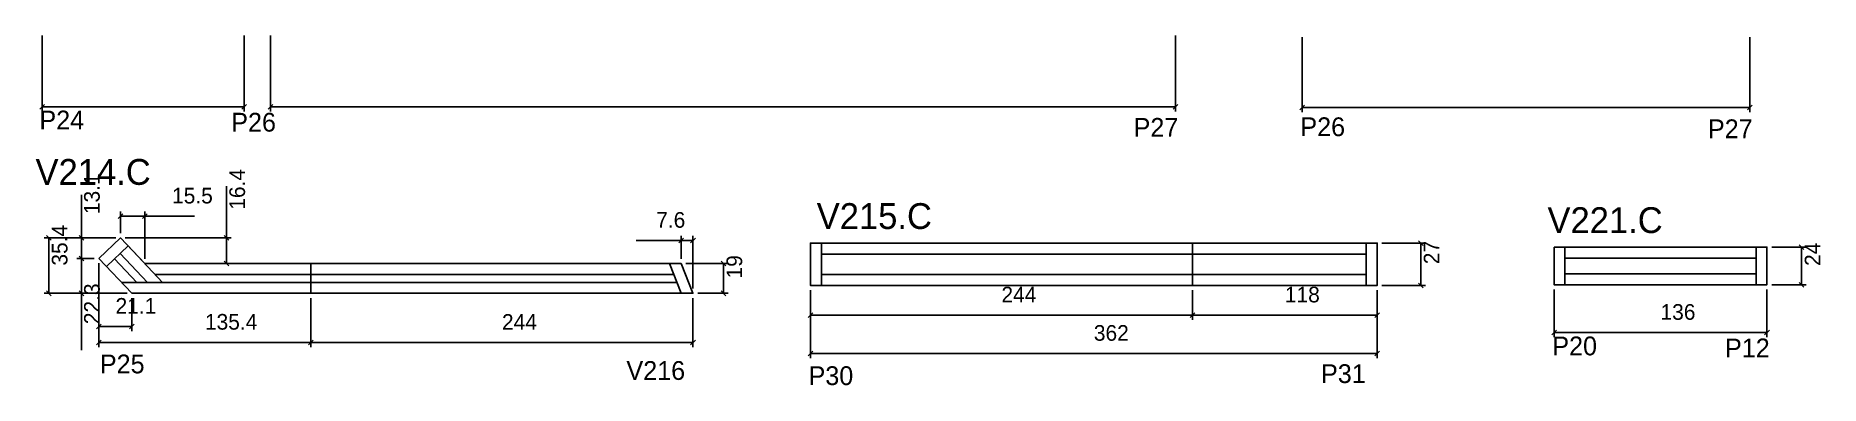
# Model space of a CAD drawing. Header units: metres. Extents: x 1678 to 2818, y 16542 to 16765.
import ezdxf

# ---------------------------------------------------------------- set-up
doc = ezdxf.new("R2010")
doc.units = ezdxf.units.M
for name, color, linetype in [('5', 7, 'Continuous'), ('COTA', 7, 'Continuous'), ('NOMENCLATURA', 7, 'Continuous'), ('Painéis', 7, 'Continuous'), ('SARR_2.2x7', 7, 'Continuous')]:
    doc.layers.add(name, color=color, linetype=linetype)

msp = doc.modelspace()

# ---------------------------------------------------------------- linework, layer by layer
at = {"layer": 'COTA', "color": 4, "lineweight": 25}
for p, q in [((1682, 16765.5), (1682, 16717.1)), ((1811, 16765.5), (1811, 16717.1)), ((1827.9, 16765.5), (1827.9, 16717.1)), ((2405.9, 16765.5), (2405.9, 16717.1)), ((2486.7, 16764.6), (2486.7, 16716.6)), ((2772.7, 16764.6), (2772.7, 16716.6)), ((1682, 16720.1), (1811, 16720.1)), ((1827.9, 16720.1), (2405.9, 16720.1)), ((2486.7, 16719.6), (2772.7, 16719.6)), ((2786.6, 16630.4), (2808.7, 16630.4)), ((2805.7, 16606.4), (2805.7, 16630.4)), ((2786.6, 16606.4), (2808.7, 16606.4)), ((2172.7, 16603), (2172.7, 16584)), ((2172.7, 16603), (2172.7, 16559.4)), ((2416.7, 16603), (2416.7, 16584)), ((2416.7, 16603), (2416.7, 16584)), ((2534.7, 16603), (2534.7, 16584)), ((2534.7, 16603), (2534.7, 16559.4)), ((2647.6, 16603.4), (2647.6, 16572.8)), ((2783.6, 16603.4), (2783.6, 16572.8)), ((2172.7, 16587), (2416.7, 16587)), ((2416.7, 16587), (2534.7, 16587)), ((2647.6, 16575.8), (2783.6, 16575.8)), ((2172.7, 16562.4), (2534.7, 16562.4))]:
    msp.add_line(p, q, dxfattribs=at)
at = {"layer": 'COTA', "color": 0, "lineweight": 25}
for p, q in [((1683.5, 16721.6), (1680.5, 16718.6)), ((1809.5, 16718.6), (1812.5, 16721.6)), ((1829.4, 16721.6), (1826.4, 16718.6)), ((2404.4, 16718.6), (2407.4, 16721.6)), ((2488.2, 16721.1), (2485.2, 16718.1)), ((2771.2, 16718.1), (2774.2, 16721.1)), ((2807.2, 16628.9), (2804.2, 16631.9)), ((2804.2, 16607.9), (2807.2, 16604.9)), ((2174.2, 16588.5), (2171.2, 16585.5)), ((2415.2, 16585.5), (2418.2, 16588.5)), ((2418.2, 16588.5), (2415.2, 16585.5)), ((2533.2, 16585.5), (2536.2, 16588.5)), ((2649.1, 16577.3), (2646.1, 16574.3)), ((2782.1, 16574.3), (2785.1, 16577.3)), ((2174.2, 16563.9), (2171.2, 16560.9)), ((2533.2, 16560.9), (2536.2, 16563.9))]:
    msp.add_line(p, q, dxfattribs=at)
at = {"layer": 'Painéis', "color": 4, "lineweight": 25}
for p, q in [((1707.1, 16636.3), (1707.1, 16663.8)), ((1799.7, 16636.3), (1799.7, 16669.3)), ((1732.1, 16639.3), (1732.1, 16653.2)), ((1747.6, 16622.9), (1747.6, 16653.2)), ((1732.1, 16650.2), (1747.6, 16650.2)), ((1747.6, 16650.2), (1779.4, 16650.2)), ((1729.1, 16636.3), (1683.4, 16636.3)), ((1686.4, 16600.9), (1686.4, 16636.3)), ((1729.1, 16636.3), (1704.1, 16636.3)), ((1707.1, 16623.2), (1707.1, 16636.3)), ((1735.1, 16636.3), (1802.7, 16636.3)), ((1799.7, 16619.9), (1799.7, 16636.3)), ((2090.1, 16634.7), (2061.3, 16634.7)), ((2090.1, 16622.9), (2090.1, 16637.7)), ((2097.7, 16634.7), (2090.1, 16634.7)), ((2097.7, 16603.9), (2097.7, 16637.7)), ((2537.7, 16633), (2565.5, 16633)), ((2562.5, 16633), (2562.5, 16606)), ((1715.3, 16623.2), (1704.1, 16623.2)), ((1715.3, 16623.2), (1704.1, 16623.2)), ((1707.1, 16623.2), (1707.1, 16600.9)), ((1718.3, 16620.2), (1718.3, 16566.5)), ((1718.3, 16620.2), (1718.3, 16576.8)), ((2093.1, 16619.9), (2120.2, 16619.9)), ((2117.2, 16619.9), (2117.2, 16600.9)), ((2537.7, 16606), (2565.5, 16606)), ((1736.4, 16600.9), (1683.4, 16600.9)), ((1736.4, 16600.9), (1704.1, 16600.9)), ((1707.1, 16600.9), (1707.1, 16564.5)), ((1739.4, 16597.9), (1739.4, 16576.8)), ((1853.7, 16597.9), (1853.7, 16566.5)), ((1853.7, 16597.9), (1853.7, 16566.5)), ((2097.7, 16597.9), (2097.7, 16566.5)), ((2100.7, 16600.9), (2120.2, 16600.9)), ((1739.4, 16579.8), (1718.3, 16579.8)), ((1853.7, 16569.5), (1718.3, 16569.5)), ((2097.7, 16569.5), (1853.7, 16569.5))]:
    msp.add_line(p, q, dxfattribs=at)
at = {"layer": 'Painéis', "color": 0, "lineweight": 25}
for p, q in [((1733.6, 16651.7), (1730.6, 16648.7)), ((1746.1, 16648.7), (1749.1, 16651.7)), ((1687.9, 16634.8), (1684.9, 16637.8)), ((1708.6, 16634.8), (1705.6, 16637.8)), ((1801.2, 16634.8), (1798.2, 16637.8)), ((2091.6, 16636.2), (2088.6, 16633.2)), ((2096.2, 16633.2), (2099.2, 16636.2)), ((2564, 16631.5), (2561, 16634.5)), ((1708.6, 16621.7), (1705.6, 16624.7)), ((1705.6, 16624.7), (1708.6, 16621.7)), ((1798.2, 16621.4), (1801.2, 16618.4)), ((2118.7, 16618.4), (2115.7, 16621.4)), ((2561, 16607.5), (2564, 16604.5)), ((1684.9, 16602.4), (1687.9, 16599.4)), ((1705.6, 16602.4), (1708.6, 16599.4)), ((2115.7, 16602.4), (2118.7, 16599.4)), ((1719.8, 16581.3), (1716.8, 16578.3)), ((1737.9, 16578.3), (1740.9, 16581.3)), ((1719.8, 16571), (1716.8, 16568)), ((1855.2, 16571), (1852.2, 16568)), ((1852.2, 16568), (1855.2, 16571)), ((2096.2, 16568), (2099.2, 16571))]:
    msp.add_line(p, q, dxfattribs=at)
at = {"layer": 'Painéis', "color": 200, "lineweight": 25}
msp.add_line((1853.7, 16600.9), (1853.7, 16619.9), dxfattribs=at)
for points in [[(1718.3, 16623.2), (1739.4, 16600.9), (2097.7, 16600.9), (2090.1, 16619.9), (1747.6, 16619.9), (1732.1, 16636.3), (1718.3, 16623.2)], [(2647.6, 16630.4), (2647.6, 16606.4), (2783.6, 16606.4), (2783.6, 16630.4), (2647.6, 16630.4)]]:
    msp.add_lwpolyline(points, dxfattribs=at)
for points in [[(2416.7, 16606), (2172.7, 16606), (2172.7, 16633), (2416.7, 16633)], [(2416.7, 16633), (2534.7, 16633), (2534.7, 16606), (2416.7, 16606)]]:
    msp.add_lwpolyline(points, close=True, dxfattribs=at)
at = {"layer": 'SARR_2.2x7', "color": 40, "lineweight": 25}
for p, q in [((1736.9, 16631.2), (1723.1, 16618.1)), ((1758.9, 16607.9), (1736.7, 16631.4)), ((2179.7, 16633), (2179.7, 16606)), ((2527.7, 16633), (2527.7, 16606)), ((2654.6, 16630.4), (2654.6, 16606.4)), ((2776.6, 16630.4), (2776.6, 16606.4)), ((1728.2, 16622.9), (1742.4, 16607.9)), ((1749.3, 16607.9), (1731.8, 16626.4)), ((2090.1, 16600.9), (2082.6, 16619.9)), ((2416.7, 16626), (2179.7, 16626)), ((2527.7, 16626), (2416.7, 16626)), ((2776.6, 16623.4), (2654.6, 16623.4)), ((1732.8, 16607.9), (1853.7, 16607.9)), ((1853.7, 16612.9), (1754.2, 16612.9)), ((2085.4, 16612.9), (1853.7, 16612.9)), ((1853.7, 16607.9), (2087.4, 16607.9)), ((2179.7, 16613), (2416.7, 16613)), ((2416.7, 16613), (2527.7, 16613)), ((2654.6, 16613.4), (2776.6, 16613.4))]:
    msp.add_line(p, q, dxfattribs=at)

# ---------------------------------------------------------------- texts
at = {"layer": '5', "color": 5, "lineweight": 25}
for s, p in [('P24', (1680.3, 16705.6)), ('P26', (1802.8, 16704.2)), ('P27', (2379.1, 16700.9)), ('P26', (2485.6, 16701.3)), ('P27', (2745.9, 16700)), ('P20', (2646.5, 16561.3)), ('P12', (2756.8, 16560)), ('P25', (1718.9, 16549.8)), ('V216', (2055.2, 16545.6)), ('P30', (2171.5, 16542.3)), ('P31', (2498.8, 16543.6))]:
    msp.add_text(s, height=12, rotation=360, dxfattribs=at).set_placement(p)
at = {"layer": 'COTA', "color": 240, "lineweight": 25}
msp.add_text('24', height=10, rotation=90, dxfattribs=at).set_placement((2817.7, 16618.4))
for s, p in [('244', (2294.7, 16595.1)), ('118', (2475.7, 16595.1)), ('136', (2715.6, 16584)), ('362', (2353.7, 16570.6))]:
    msp.add_text(s, height=10, dxfattribs=at).set_placement(p)
at = {"layer": 'NOMENCLATURA', "color": 7, "lineweight": 25}
for s, p in [('V214.C', (1677.8, 16670.2)), ('V215.C', (2176.7, 16642)), ('V221.C', (2643.4, 16639.4))]:
    msp.add_text(s, height=16.5, dxfattribs=at).set_placement(p)
at = {"layer": 'Painéis', "color": 240, "lineweight": 25}
for s, p in [('13.1', (1718.8, 16651.5)), ('16.4', (1811.6, 16654.3)), ('35.4', (1698.2, 16618.6)), ('27', (2574.4, 16619.5)), ('19', (2129.1, 16610.4)), ('22.3', (1718.8, 16581.2))]:
    msp.add_text(s, height=10, rotation=90, dxfattribs=at).set_placement(p)
for s, p in [('15.5', (1765, 16658.3)), ('7.6', (2074.2, 16642.8)), ('21.1', (1728.9, 16587.9)), ('135.4', (1786, 16577.7)), ('244', (1975.7, 16577.6))]:
    msp.add_text(s, height=10, dxfattribs=at).set_placement(p)

doc.saveas('drawing.dxf')
